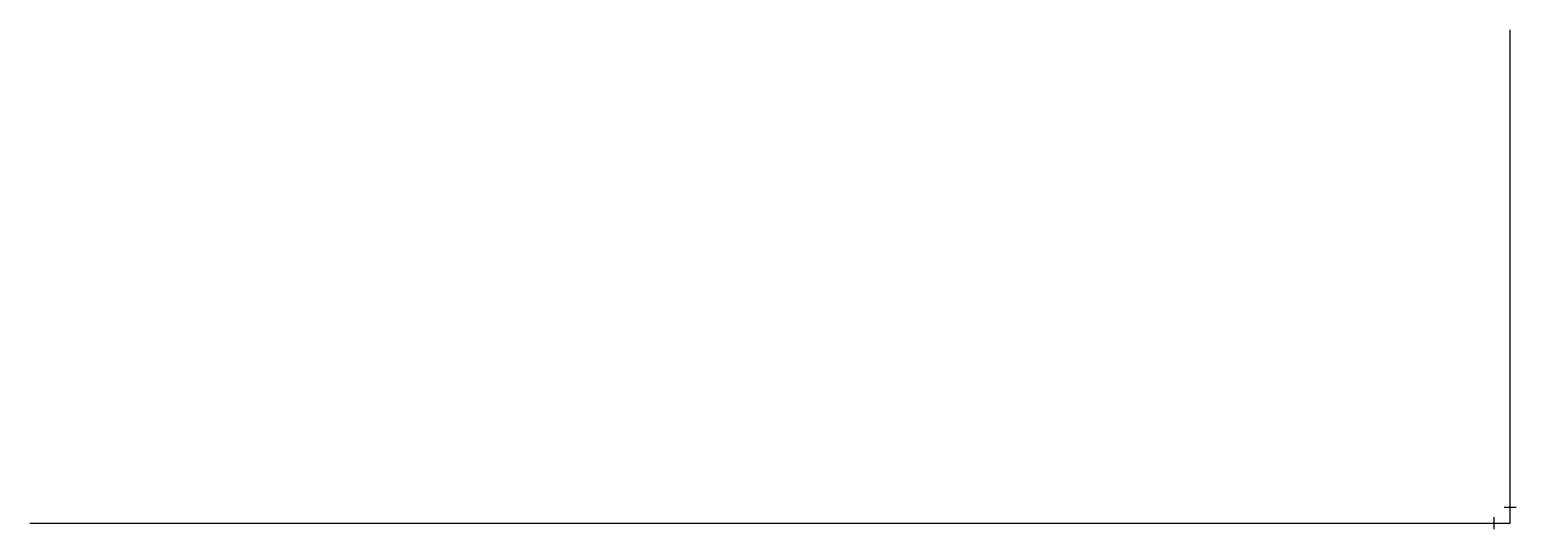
# Model space of a CAD drawing. Units: millimetres at full size, sheet at 1:100. Extents: x -15551 to 2891, y -3565 to 2633.
import ezdxf

# ---------------------------------------------------------------- set-up
doc = ezdxf.new("R2010")
doc.units = ezdxf.units.MM
doc.header["$LTSCALE"] = 100
doc.layers.add('0-0', color=7, linetype='Continuous')

msp = doc.modelspace()

# ---------------------------------------------------------------- linework, layer by layer
at = {"layer": '0-0'}
for p, q in [((2741.3, -3289.8), (2891.3, -3289.8)), ((2616.3, -3564.8), (2616.3, -3414.8))]:
    msp.add_line(p, q, dxfattribs=at)
msp.add_lwpolyline([(-15551, -3489.8), (2816.3, -3489.8), (2816.3, 2632.7)], dxfattribs=at)

doc.saveas('drawing.dxf')
